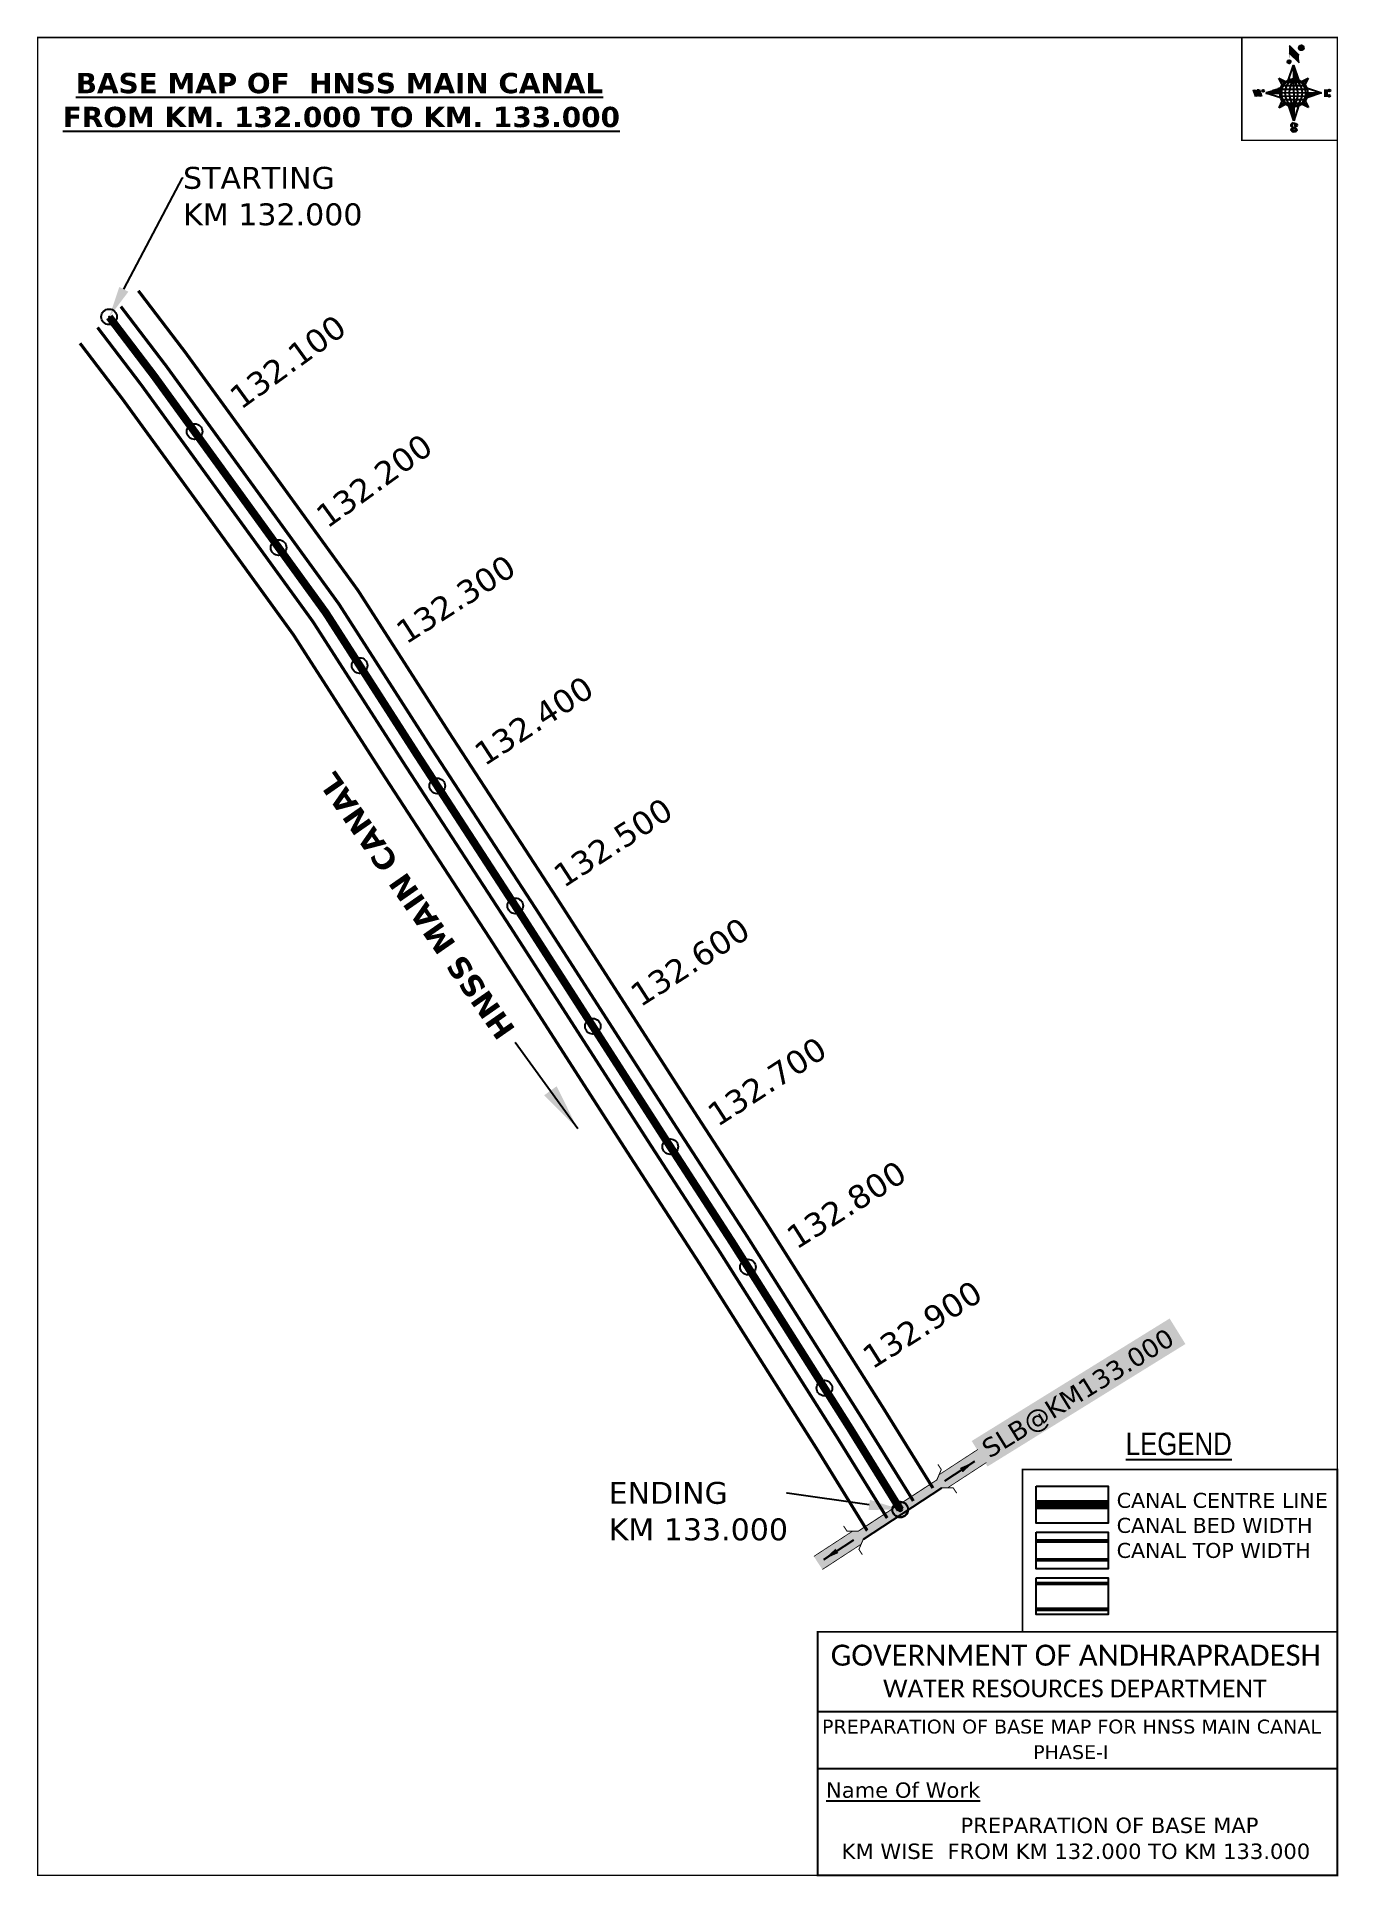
# Model space of a CAD drawing. Header units: inches. Extents: x 764359 to 765191, y 1692477 to 1693653.
import ezdxf
from ezdxf import colors
from ezdxf.entities.mleader import LeaderData, LeaderLine
from ezdxf.enums import TextEntityAlignment as Align
from ezdxf.math import Vec2, Vec3

# ---------------------------------------------------------------- set-up
doc = ezdxf.new("R2010")
doc.units = ezdxf.units.IN
doc.header["$MEASUREMENT"] = 0
doc.header["$PDMODE"] = 32
doc.header["$PDSIZE"] = 10
doc.linetypes.add('ACAD_ISO02W100', pattern=[15, 12, -3])
doc.linetypes.add('HIDDEN2', pattern=[0.1875, 0.125, -0.0625])
for name, color, linetype in [('AQUADUCT', 1, 'Continuous'), ('bord', 1, 'Continuous'), ('CANAL1', 1, 'Continuous'), ('CSMark', 72, 'Continuous'), ('DCBMS', 232, 'Continuous'), ('PAGE', 7, 'Continuous'), ('STRUCTURE', 5, 'Continuous'), ('TEXT', 7, 'Continuous')]:
    doc.layers.add(name, color=color, linetype=linetype)
doc.styles.add('ARIALN', font='ARIALN_1.TTF')
doc.styles.get("Standard").update_dxf_attribs({"font": 'verdana_0.ttf'})
doc.dimstyles.get("Standard").update_dxf_attribs({"dimtxt": 0.18, "dimasz": 0.18, "dimexe": 0.18, "dimexo": 0.0625, "dimgap": 0.09, "dimtad": 0, "dimtih": 1, "dimtoh": 1, "dimdec": 4, "dimzin": 0, "dimdsep": 46, "dimtxsty": 'Standard', "dimcen": 0.09, "dimadec": 0, "dimazin": 0, "dimtfac": 1, "dimtdec": 4, "dimtofl": 0, "dimtmove": 0, "dimatfit": 3, "dimfxl": 0, "dimtolj": 1, "dimtzin": 0, "dimarcsym": 0})
pattern_1 = [(267.297113149, (-8720374.938, 50637915.138), (10.5367255337, -0.497431438), [])]
pattern_2 = [(357.297113149, (-8720374.938, 50637915.138), (0.497431438, 10.5367255337), [])]

# ---------------------------------------------------------------- blocks, each defined once
blk = doc.blocks.new('*X16')
at = {"color": 0, "linetype": 'Continuous'}
for p, q in [((6321.6, 240.5), (6322.3, 241.2)), ((6321.6, 240.3), (6322.3, 241)), ((6321.6, 240.1), (6322.3, 240.8)), ((6321.6, 239.9), (6322.4, 240.7)), ((6321.6, 239.8), (6322.4, 240.6)), ((6321.6, 239.6), (6322.5, 240.5)), ((6321.6, 239.4), (6322.5, 240.3)), ((6321.6, 239.2), (6322.6, 240.2)), ((6321.7, 239.1), (6322.6, 240.1)), ((6321.8, 240.8), (6322.4, 241.4)), ((6321.8, 239), (6322.7, 240)), ((6321.8, 239), (6322.8, 239.9)), ((6321.9, 238.9), (6322.9, 239.8)), ((6322, 238.8), (6323, 239.7)), ((6322.1, 241.3), (6322.4, 241.6)), ((6322.1, 238.7), (6323.1, 239.6)), ((6322.2, 238.6), (6323.1, 239.6)), ((6322.3, 238.5), (6323.2, 239.5)), ((6322.4, 238.5), (6323.3, 239.4)), ((6322.5, 238.4), (6323.4, 239.3)), ((6322.7, 238.4), (6323.6, 239.3)), ((6322.8, 238.3), (6323.7, 239.2)), ((6322.9, 238.3), (6323.8, 239.1)), ((6323.1, 238.2), (6323.9, 239.1)), ((6323.2, 238.2), (6324, 239)), ((6323.3, 238.2), (6324.2, 239)), ((6323.5, 238.1), (6324.3, 238.9)), ((6323.7, 238.1), (6324.4, 238.9)), ((6323.8, 238.1), (6324.6, 238.8)), ((6324.1, 238.2), (6324.7, 238.8)), ((6324.3, 238.3), (6324.9, 238.8)), ((6324.6, 238.3), (6325.1, 238.8)), ((6324.8, 238.4), (6325.2, 238.8)), ((6325.1, 238.5), (6325.4, 238.8)), ((6325.4, 238.6), (6325.6, 238.8))]:
    blk.add_line(p, q, dxfattribs=at)
blk = doc.blocks.new('*X15')
at = {"color": 0, "linetype": 'Continuous'}
for p, q in [((6324.4, 240.3), (6324.5, 240.4)), ((6324.6, 240.3), (6324.8, 240.5)), ((6324.7, 240.2), (6325, 240.5)), ((6324.8, 240.2), (6325.2, 240.6)), ((6325, 240.1), (6325.5, 240.6)), ((6325.1, 240.1), (6325.6, 240.6)), ((6325.2, 240), (6325.8, 240.6)), ((6325.3, 240), (6326, 240.6)), ((6325.4, 239.9), (6326.1, 240.6)), ((6325.5, 239.8), (6326.2, 240.5)), ((6325.6, 239.8), (6326.3, 240.5)), ((6325.7, 239.7), (6326.5, 240.4)), ((6325.9, 239.6), (6326.6, 240.3)), ((6326, 239.5), (6326.7, 240.3)), ((6326, 239.4), (6326.8, 240.2)), ((6326.1, 239.3), (6327, 240.2)), ((6326.2, 239.3), (6327.1, 240.1)), ((6326.3, 239.2), (6327.1, 240)), ((6326.4, 239.1), (6327.2, 239.9)), ((6326.5, 239), (6327.3, 239.8)), ((6326.5, 238.9), (6327.4, 239.7)), ((6326.6, 238.8), (6327.5, 239.6)), ((6326.7, 238.7), (6327.5, 239.5)), ((6326.8, 238.6), (6327.6, 239.4)), ((6326.8, 238.5), (6327.7, 239.3)), ((6326.8, 236.5), (6327.4, 237)), ((6326.9, 238.3), (6327.8, 239.2)), ((6326.9, 238.2), (6327.9, 239.1)), ((6326.9, 236.8), (6327.6, 237.4)), ((6327, 238.1), (6327.8, 239)), ((6327, 237.9), (6327.8, 238.8)), ((6327, 237.8), (6327.8, 238.6)), ((6327, 237.6), (6327.8, 238.4)), ((6327, 237.4), (6327.8, 238.2)), ((6327, 237.3), (6327.8, 238)), ((6327, 237.1), (6327.8, 237.9))]:
    blk.add_line(p, q, dxfattribs=at)
blk = doc.blocks.new('H')
at = {"layer": 'bord', "extrusion": (0.000427885, 0.004792, 0.999988)}
h = blk.add_hatch(dxfattribs=at)
h.set_pattern_fill('LINE', color=8, scale=84.387686, angle=-2.7029, style=0)
h.set_pattern_definition(pattern_2)
h.paths.add_polyline_path([(-492, 786, -0.090992), (-448, 775), (-486, 912)])
h = blk.add_hatch(dxfattribs=at)
h.set_pattern_fill('LINE', color=8, scale=84.387686, angle=-92.7029, style=0)
h.set_pattern_definition(pattern_1)
h.paths.add_polyline_path([(-625, 665, -0.090992), (-615, 710), (-751, 671)])
h = blk.add_hatch(dxfattribs=at)
h.set_pattern_fill('LINE', color=8, scale=84.387686, angle=-2.7029, style=0)
h.set_pattern_definition(pattern_2)
h.paths.add_polyline_path([(-504, 533, -0.090992), (-549, 543), (-510, 406)])
h = blk.add_hatch(dxfattribs=at)
h.set_pattern_fill('LINE', color=8, scale=84.387686, angle=-92.7029, style=0)
h.set_pattern_definition(pattern_1)
h.paths.add_polyline_path([(-246, 647), (-372, 653, -0.090992), (-382, 609)])
for p, q in [((-519, 1020, -1217), (-435, 927, -1216)), ((-516, 1087, -1217), (-432, 994, -1217)), ((-538, 774, -1216), (-487, 906, -1216)), ((-487, 906, -1216), (-493, 780, -1216)), ((-487, 906, -1216), (-448, 769, -1216)), ((-865, 701, -1215), (-847, 638, -1215)), ((-847, 700, -1215), (-829, 637, -1215)), ((-829, 699, -1215), (-811, 636, -1215)), ((-829, 699, -1215), (-811, 698, -1215)), ((-811, 698, -1215), (-794, 635, -1215)), ((-752, 665, -1215), (-615, 704, -1215)), ((-627, 794, -1216), (-567, 760, -1216)), ((-627, 794, -1216), (-584, 747, -1215)), ((-599, 731, -1215), (-627, 794, -1216)), ((-421, 753, -1216), (-359, 781, -1216)), ((-359, 781, -1216), (-405, 739, -1216)), ((-359, 781, -1216), (-392, 721, -1215)), ((-379, 693, -1215), (-246, 641, -1215)), ((-213, 669, -1215), (-217, 601, -1215)), ((-752, 665, -1215), (-625, 659, -1215)), ((-619, 614, -1215), (-752, 665, -1215)), ((-639, 526, -1214), (-606, 585, -1215)), ((-639, 526, -1214), (-593, 568, -1215)), ((-577, 553, -1215), (-639, 526, -1214)), ((-511, 400, -1214), (-549, 537, -1214)), ((-460, 533, -1215), (-511, 400, -1214)), ((-505, 527, -1214), (-511, 400, -1214)), ((-371, 513, -1214), (-431, 546, -1215)), ((-371, 513, -1214), (-414, 560, -1215)), ((-399, 576, -1215), (-371, 513, -1214)), ((-246, 641, -1215), (-383, 603, -1215)), ((-373, 647, -1215), (-246, 641, -1215)), ((-197, 600, -1215), (-194, 668, -1215))]:
    blk.add_line(p, q, dxfattribs=at)
at = {"layer": 'bord', "color": 8, "linetype": 'ByBlock', "extrusion": (0.000427885, 0.004792, 0.999988)}
for p, q in [((-375, 679, -1215), (-620, 691, -1215)), ((-386, 711, -1215), (-605, 722, -1215)), ((-411, 744, -1216), (-578, 752, -1216)), ((-493, 780, -1216), (-505, 527, -1214)), ((-373, 647, -1215), (-625, 659, -1215)), ((-378, 616, -1215), (-623, 628, -1215)), ((-392, 585, -1215), (-611, 595, -1215)), ((-420, 555, -1215), (-587, 562, -1215))]:
    blk.add_line(p, q, dxfattribs=at)
at = {"layer": 'bord', "extrusion": (0.000427885, 0.004792, 0.999988), "elevation": -1212}
for points, const_width in [([(-522, 960), (-516, 1093)], 1.61), ([(-434, 933), (-428, 1066)], 1.61), ([(-870, 707), (-846, 706)], 0.642), ([(-829, 643), (-821, 678)], 0.642), ([(-793, 641), (-782, 694)], 0.642), ([(-223, 676), (-174, 673)], 0.706), ([(-829, 643), (-855, 644)], 0.642), ([(-811, 642), (-784, 641)], 0.642), ([(-177, 605), (-226, 607)], 0.706), ([(-195, 645), (-185, 644)], 0.706)]:
    blk.add_lwpolyline(points, dxfattribs=dict(at, const_width=const_width))
for points, const_width in [([(-414, 1073, 1), (-398, 1058, 1)], 22.3), ([(-530, 950, 1), (-520, 939, 1)], 14.8), ([(-776, 697, 1), (-769, 690, 1)], 8.9), ([(-180, 618, 1), (-173, 611, 1)], 9.79), ([(-178, 667, 1), (-171, 660, 1)], 9.79), ([(-490, 362, 1), (-498, 369, 1)], 11.1), ([(-525, 322, 1), (-533, 329, 1)], 11.1)]:
    blk.add_lwpolyline(points, format="xyb", close=True, dxfattribs=dict(at, const_width=const_width))
for points in [[(-537, 317), (-531, 310), (-520, 307), (-505, 307), (-494, 310), (-486, 318), (-487, 326), (-491, 333), (-494, 336), (-503, 341), (-522, 347), (-530, 352), (-534, 355), (-537, 363), (-537, 373), (-530, 381), (-520, 384), (-504, 384), (-493, 380), (-487, 373)], [(-522, 348), (-526, 354), (-528, 361), (-528, 371), (-526, 375), (-521, 381), (-515, 384)], [(-505, 307), (-499, 312), (-497, 319), (-497, 327), (-501, 335), (-509, 343)]]:
    blk.add_lwpolyline(points, dxfattribs=at)
at = {"layer": 'bord', "extrusion": (0.000427885, 0.004792, 0.999988)}
for centre, radius in [((-406, 1065, -1212), 22.3), ((-525, 944, -1212), 14.8), ((-773, 694, -1212), 8.9), ((-498, 659, -1212), 127), ((-177, 615, -1212), 9.79), ((-174, 663, -1212), 9.79), ((-494, 365, -1212), 11.1), ((-529, 325, -1212), 11.1)]:
    blk.add_circle(centre, radius, dxfattribs=at)
at = {"layer": 'bord', "color": 8, "linetype": 'ByBlock', "extrusion": (0.000427885, 0.004792, 0.999988)}
for centre, radius, start, end in [((-482, 658, -1212), 128, 94.9254, 259.6691), ((-437, 656, -1212), 141, 113.2864, 241.308), ((-316, 651, -1212), 222, 142.5892, 212.0053), ((-560, 662, -1212), 141, 293.2864, 61.308), ((-681, 668, -1212), 222, 322.5892, 32.0053), ((-515, 660, -1212), 128, 274.9254, 79.6691)]:
    blk.add_arc(centre, radius, start, end, dxfattribs=at)
at = {"layer": 'bord', "extrusion": (0.000427885, 0.004792, 0.999988)}
for points in [[(-516, 1093, -1212), (-431, 1000, -1212), (-519, 1026, -1212), (-434, 933, -1212)], [(-864, 707, -1212), (-846, 706, -1212), (-846, 644, -1212), (-829, 643, -1212)], [(-829, 705, -1212), (-811, 704, -1212), (-811, 642, -1212), (-793, 641, -1212)], [(-193, 674, -1212), (-197, 606, -1212), (-213, 675, -1212), (-216, 607, -1212)]]:
    blk.add_solid(points, dxfattribs=at)
at = {"layer": 'bord', "extrusion": (0.000427885, 0.004792, 0.999988), "xscale": 7.977342409717546, "yscale": 7.977342408231451, "zscale": 7.977342408476333, "rotation": 138.0840426661453}
for name, p in [('*X15', (38301, -31929, -1212)), ('*X16', (38314, -31951, -1212))]:
    blk.add_blockref(name, p, dxfattribs=at)
blk = doc.blocks.new('SLB')
at = {"layer": 'STRUCTURE'}
h = blk.add_hatch(dxfattribs=at)
h.set_pattern_fill('DOTS', color=6, scale=20, angle=320.3722, style=0)
h.set_pattern_definition([(320.372247934, (-159.4327, -72.9564), (1.2786241598, 0.5641323054), [0, -1.25])])
h.paths.add_polyline_path([(769699.5, 1706871.1), (769699.5, 1706861.1), (769729.1, 1706861.1), (769732.1, 1706863.1), (769792.1, 1706863.1), (769795.1, 1706861.1), (769824.7, 1706861.1), (769824.7, 1706871.1), (769795.1, 1706871.1), (769792.1, 1706869.1), (769732.1, 1706869.1), (769729.1, 1706871.1)])
at = {"layer": 'STRUCTURE', "color": 6, "linetype": 'ACAD_ISO02W100', "ltscale": 0.5, "const_width": 0.5}
for points in [[(769699.5, 1706871.1), (769729.1, 1706871.1)], [(769795.1, 1706871.1), (769824.7, 1706871.1)], [(769699.5, 1706861.1), (769729.1, 1706861.1)], [(769795.1, 1706861.1), (769824.7, 1706861.1)]]:
    blk.add_lwpolyline(points, dxfattribs=at)
at = {"layer": 'STRUCTURE', "color": 6, "const_width": 0.628}
for points in [[(769726.1, 1706877.1), (769726.1, 1706873.1), (769732.1, 1706869.1), (769792.1, 1706869.1), (769798.1, 1706873.1), (769798.1, 1706877.1)], [(769726.1, 1706855.1), (769726.1, 1706859.1), (769732.1, 1706863.1), (769792.1, 1706863.1), (769798.1, 1706859.1), (769798.1, 1706855.1)]]:
    blk.add_lwpolyline(points, dxfattribs=at)
at = {"layer": 'STRUCTURE', "color": 6}
blk.add_lwpolyline([(769732.1, 1706863.1), (769792.1, 1706863.1)], dxfattribs=at)
blk.add_lwpolyline([(769732.1, 1706863.1), (769792.1, 1706863.1)], dxfattribs=at)
at = {"layer": 'STRUCTURE', "color": 0}
blk.add_circle((769762.1, 1706866.1), 1.24, dxfattribs=at)
for points in [[(769703.8, 1706866), (769726.7, 1706866)], [(769818.6, 1706865.8), (769795.7, 1706865.8)]]:
    blk.add_leader(points, dimstyle='Standard', override={"dimasz": 10, "dimgap": 0.09, "dimtad": 0}, dxfattribs=at)

msp = doc.modelspace()

# ---------------------------------------------------------------- linework, layer by layer
at = {"color": 3}
for p in [(764404.9, 1693474.1), (764459.6, 1693400.7), (764513.3, 1693326.5), (764565.1, 1693251.1), (764614.7, 1693174.1), (764664.6, 1693097.4), (764714.2, 1693020.4), (764763.7, 1692943.4), (764813.4, 1692866.4), (764862.3, 1692789), (764910.7, 1692711.4)]:
    msp.add_point(p, dxfattribs=at)
at = {"layer": 'CANAL1', "color": 5, "const_width": 2}
for points in [[(764919.1, 1692716.8), (764918.9, 1692717.2), (764887.3, 1692768.1), (764812.3, 1692886.9), (764767.7, 1692955.7), (764678.3, 1693094.7), (764610, 1693199.7), (764551.8, 1693290.5), (764489.3, 1693376.7), (764441.6, 1693442.4), (764412.4, 1693480.7)], [(764397.5, 1693467.3), (764425.6, 1693430.4), (764473.1, 1693364.9), (764535.2, 1693279.2), (764593.2, 1693188.8), (764661.5, 1693083.8), (764750.9, 1692944.8), (764795.4, 1692876.1), (764870.4, 1692757.5), (764902.1, 1692706.3), (764902.4, 1692705.9)]]:
    msp.add_lwpolyline(points, dxfattribs=at)
at = {"layer": 'CANAL1', "color": 200, "const_width": 2}
for points in [[(764423.6, 1693490.8), (764453.7, 1693451.3), (764501.5, 1693385.5), (764564.2, 1693298.9), (764622.6, 1693207.8), (764690.9, 1693102.8), (764780.3, 1692963.8), (764824.9, 1692895), (764900, 1692776.1), (764931.5, 1692725.3), (764931.6, 1692725.1)], [(764386.3, 1693457.2), (764413.5, 1693421.5), (764461, 1693356.1), (764522.8, 1693270.7), (764580.6, 1693180.7), (764648.9, 1693075.7), (764738.3, 1692936.7), (764782.8, 1692868), (764857.7, 1692749.6), (764889.4, 1692698.2), (764889.7, 1692697.9)]]:
    msp.add_lwpolyline(points, dxfattribs=at)
at = {"layer": 'CANAL1', "color": 1, "linetype": 'HIDDEN2', "ltscale": 100, "const_width": 5}
msp.add_lwpolyline([(764405, 1693474), (764433.6, 1693436.4), (764481.2, 1693370.8), (764543.5, 1693284.8), (764601.6, 1693194.3), (764669.9, 1693089.2), (764759.3, 1692950.2), (764803.8, 1692881.5), (764878.9, 1692762.8), (764910.5, 1692711.8), (764910.8, 1692711.2)], dxfattribs=at)
at = {"layer": 'CANAL1', "color": 1, "linetype": 'HIDDEN2', "ltscale": 100, "const_width": 6, "elevation": -0.4}
msp.add_lwpolyline([(765043.7, 1692714.4), (764997.7, 1692714.4)], dxfattribs=at)
at = {"layer": 'CANAL1', "color": 5, "const_width": 2.4, "elevation": -0.4}
for points in [[(765043.7, 1692691.2), (764997.7, 1692691.2)], [(765043.7, 1692679.2), (764997.7, 1692679.2)]]:
    msp.add_lwpolyline(points, dxfattribs=at)
at = {"layer": 'CANAL1', "color": 200, "const_width": 2.4, "elevation": -0.4}
for points in [[(765043.7, 1692664), (764997.7, 1692664)], [(765043.7, 1692647.5), (764997.7, 1692647.5)]]:
    msp.add_lwpolyline(points, dxfattribs=at)
at = {"layer": 'PAGE', "const_width": 1}
msp.add_lwpolyline([(764359.2, 1693652.7), (764359.2, 1692477.4), (765190.2, 1692477.4), (765190.2, 1693652.7), (764359.2, 1693652.7)], dxfattribs=at)
at = {"layer": 'PAGE'}
for points, const_width in [([(765190.2, 1693652.7), (765129.1, 1693652.7), (765129.1, 1693587), (765190.2, 1693587)], 1), ([(765190.2, 1692633.1), (764988.9, 1692633.1), (764988.9, 1692736.9), (765190.2, 1692736.9)], 1.2), ([(764858, 1692633.1), (765190.2, 1692633.1), (765190.2, 1692477.4), (764858, 1692477.4)], 1.2)]:
    msp.add_lwpolyline(points, close=True, dxfattribs=dict(at, const_width=const_width))
at = {"layer": 'PAGE', "elevation": -0.4}
for points in [[(764997.7, 1692726.2), (765043.7, 1692726.2), (765043.7, 1692702.7), (764997.7, 1692702.7)], [(764997.7, 1692696.9), (765043.7, 1692696.9), (765043.7, 1692673.4), (764997.7, 1692673.4)], [(764997.7, 1692667.7), (765043.7, 1692667.7), (765043.7, 1692644.2), (764997.7, 1692644.2)]]:
    msp.add_lwpolyline(points, close=True, dxfattribs=at)
at = {"layer": 'PAGE'}
for points in [[(764858, 1692582.1), (765190.2, 1692582.1)], [(764858, 1692545.7), (765190.2, 1692545.7)]]:
    msp.add_lwpolyline(points, dxfattribs=at)
at = {"layer": 'STRUCTURE', "color": 0}
msp.add_point((764910.8, 1692711.2), dxfattribs=at)

# ---------------------------------------------------------------- block references
at = {"layer": 'AQUADUCT', "color": 1, "xscale": 0.0703495379661093, "yscale": 0.07034953800030053, "zscale": 0.07034953795990817, "rotation": 3.078330607406165}
msp.add_blockref('H', (765199.8, 1693573.3, 85.4), dxfattribs=at)
at = {"layer": 'STRUCTURE', "color": 0, "rotation": 33.12024147348267}
msp.add_blockref('SLB', (1052843.1, -157429.3), dxfattribs=at)

# ---------------------------------------------------------------- texts
at = {"layer": 'CANAL1', "insert": (764654.2, 1693009.6), "char_height": 14, "width": 205.129, "attachment_point": 1, "rotation": 124.8846}
msp.add_mtext('\\pi0.96322;{\\fVerdana|b1|i0|c0|p34;HNSS MAIN CANAL}', dxfattribs=at)
at = {"layer": 'CSMark', "color": 1}
for s, rotation, p in [('132.100', 35.978, (764484.7, 1693420.4)), ('132.200', 35.9152, (764539.9, 1693344.4)), ('132.300', 32.6843, (764590.7, 1693270.6)), ('132.400', 33.039, (764640.8, 1693192.7)), ('132.500', 33.039, (764691.4, 1693114.8)), ('132.600', 32.7386, (764740.5, 1693038.6)), ('132.700', 32.9577, (764789.8, 1692962)), ('132.800', 32.2916, (764840.3, 1692883.6)), ('132.900', 32.2916, (764888.8, 1692807))]:
    msp.add_text(s, height=15, rotation=rotation, dxfattribs=at).set_placement(p, align=Align.MIDDLE_LEFT)
at = {"layer": 'PAGE', "extrusion": (0.000201441, 0.004807, 0.999988), "style": 'ARIALN'}
msp.add_text('%%ULEGEND', height=14.4, rotation=359.9999, dxfattribs=at).set_placement((765088.8, 1692733.1, 8290.9), align=Align.MIDDLE)
at = {"layer": 'PAGE', "extrusion": (0.000201441, 0.004807, 0.999988)}
for s, height, p in [('PREPARATION OF BASE MAP FOR HNSS MAIN CANAL', 8.878, (764860.7, 1692547.8, 8290)), ('%%UName Of Work', 9.822, (764863.3, 1692506.7, 8288.6))]:
    msp.add_text(s, height=height, rotation=359.9999, dxfattribs=at).set_placement(p)
for s, height, p in [('PHASE-I', 8.88, (765019.8, 1692535.9, 8289.9)), ('PREPARATION OF BASE MAP', 9.822, (765044.5, 1692489.1, 8288.7)), ('KM WISE  FROM KM 132.000 TO KM 133.000 ', 9.822, (765025.2, 1692472.5, 8288.7))]:
    msp.add_text(s, height=height, rotation=359.9999, dxfattribs=at).set_placement(p, align=Align.MIDDLE_CENTER)
at = {"layer": 'PAGE', "extrusion": (0.000201441, 0.004807, 0.999988), "attachment_point": 1, "text_direction": (1, -1e-06, -0.000201)}
for s, insert, char_height, width in [('CANAL CENTRE LINE CANAL BED WIDTH {\\H2.3741x; }CANAL TOP WIDTH{\\H1.9188x; }', (765049.1, 1692722, -0.4), 9.6, 168.926), ('\\pi3.5885;{\\fCalibri|b0|i0|c0|p34;\\H1.3333x;GOVERNMENT OF ANDHRAPRADESH\\P\\pi37.073;\\H0.83998x;WATER RESOURCES DEPARTMENT}', (764862.7, 1692624.9, -1.3), 10.059, 321.276)]:
    msp.add_mtext(s, dxfattribs=dict(at, insert=insert, char_height=char_height, width=width))
at = {"layer": 'STRUCTURE', "color": 5, "insert": (764961.4, 1692754), "char_height": 12, "width": 141.63, "attachment_point": 1, "rotation": 31.7601, "bg_fill": 1, "box_fill_scale": 1.3, "bg_fill_color": 7, "bg_fill_true_color": 16777215, "bg_fill_transparency": 4390977}
msp.add_mtext('SLB@KM133.000', dxfattribs=at)
at = {"layer": 'TEXT', "color": 1, "insert": (764361.8, 1693630.1), "char_height": 13, "width": 379.826, "attachment_point": 1}
msp.add_mtext('\\pi21.755;{\\fVerdana|b1|i0|c0|p34;\\LBASE MAP OF  HNSS MAIN CANAL \\P\\pi13.452;FROM KM. 132.000 TO KM. 133.000}', dxfattribs=at)

# ---------------------------------------------------------------- leaders
at = {"layer": 'CANAL1'}
msp.add_leader([(764704.6, 1692954.8), (764664.6, 1693010.1)], dimstyle='Standard', override={"dimasz": 30, "dimgap": 0.09, "dimtad": 0}, dxfattribs=at)
at = {"layer": 'DCBMS', "color": 5}
ml = msp.add_multileader_mtext('Standard', dxfattribs=at)
ml.set_content('STARTING\\PKM 132.000', color=5)
ml.set_leader_properties()
ml.build(insert=Vec2(0, 0))
ml.multileader.update_dxf_attribs({"dogleg_length": 0.36, "arrow_head_size": 20})
ctx = ml.context
ctx.base_point, ctx.char_height, ctx.arrow_head_size, ctx.landing_gap_size, ctx.plane_origin = Vec3(764452.1, 1693562.9), 14, 20, 0.09, Vec3(764599.2, 1693627.2)
notes = []
notes.append((ctx, [(1, (1, 1, 0), (764451.8, 1693562.9), (1, 0), 0.36, [(0, [(764405, 1693474)], 0, [])])]))
ctx.mtext.insert, ctx.mtext.flow_direction = Vec3(764452.2, 1693570), 5
ml = msp.add_multileader_mtext('Standard', dxfattribs=at)
ml.set_content('ENDING \\PKM 133.000', color=5)
ml.set_leader_properties()
ml.build(insert=Vec2(0, 0))
ml.multileader.update_dxf_attribs({"dogleg_length": 0.36, "arrow_head_size": 20})
ctx = ml.context
ctx.base_point, ctx.char_height, ctx.arrow_head_size, ctx.landing_gap_size, ctx.plane_origin = Vec3(764724.2, 1692721.9), 14, 20, 0.09, Vec3(764874.3, 1692643.6)
notes.append((ctx, [(0, (1, 1, 0), (764838.4, 1692721.9), (-1, 0), 0.36, [(0, [(764910.7, 1692711.4)], 0, [])])]))
ctx.mtext.insert, ctx.mtext.width, ctx.mtext.flow_direction = Vec3(764724.3, 1692729), 154.151, 5
for ctx, leaders in notes:
    for number, flags, end, landing, length, lines in leaders:
        leader = LeaderData()
        leader.index, (leader.has_last_leader_line, leader.has_dogleg_vector, leader.attachment_direction) = number, flags
        leader.last_leader_point, leader.dogleg_vector, leader.dogleg_length = Vec3(end), Vec3(landing), length
        for number, points, colour, breaks in lines:
            line = LeaderLine()
            line.index, line.vertices, line.color, line.breaks = number, Vec3.list(points), colors.encode_raw_color(colour), breaks
            leader.lines.append(line)
        ctx.leaders.append(leader)

doc.saveas('drawing.dxf')
